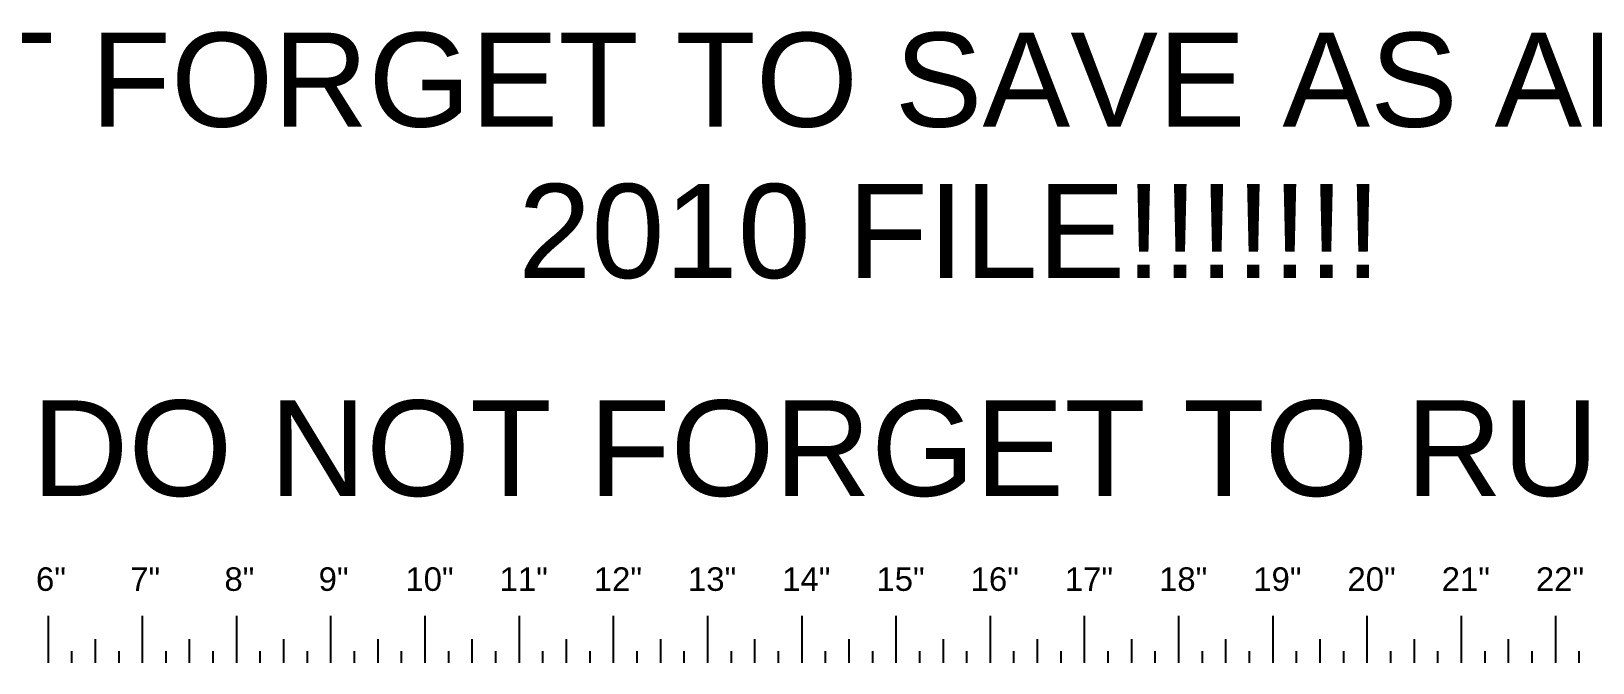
# Model space of a CAD drawing. Header units: inches. Extents: x 15 to 91, y 8 to 301.
# Drawn here: x 42.96 to 59.53, y 258.04 to 264.75 of the extents above; entities that cross this region are included whole.
import ezdxf

# ---------------------------------------------------------------- set-up
doc = ezdxf.new("R2010")
doc.units = ezdxf.units.IN
doc.header["$MEASUREMENT"] = 0
doc.layers.get('Defpoints').update_dxf_attribs({"true_color": 0x000000})
doc.layers.add('2 - Engrave - Shallow (VECTOR)', color=1, linetype='Continuous', true_color=0xff0000)
doc.layers.add('4 - Cut - Interior (VECTOR)', color=2, linetype='Continuous', true_color=0xffff00)

msp = doc.modelspace()

# ---------------------------------------------------------------- linework, layer by layer
at = {"layer": 'Defpoints'}
for p, q in [((43.14, 258.039), (43.14, 258.539)), ((44.14, 258.039), (44.14, 258.539)), ((45.14, 258.039), (45.14, 258.539)), ((46.14, 258.039), (46.14, 258.539)), ((47.14, 258.039), (47.14, 258.539)), ((48.14, 258.039), (48.14, 258.539)), ((49.14, 258.039), (49.14, 258.539)), ((50.14, 258.039), (50.14, 258.539)), ((51.14, 258.039), (51.14, 258.539)), ((52.14, 258.039), (52.14, 258.539)), ((53.14, 258.039), (53.14, 258.539)), ((54.14, 258.039), (54.14, 258.539)), ((55.14, 258.039), (55.14, 258.539)), ((56.14, 258.039), (56.14, 258.539)), ((57.14, 258.039), (57.14, 258.539)), ((58.14, 258.039), (58.14, 258.539)), ((59.14, 258.039), (59.14, 258.539)), ((43.64, 258.039), (43.64, 258.289)), ((44.64, 258.039), (44.64, 258.289)), ((45.64, 258.039), (45.64, 258.289)), ((46.64, 258.039), (46.64, 258.289)), ((47.64, 258.039), (47.64, 258.289)), ((48.64, 258.039), (48.64, 258.289)), ((49.64, 258.039), (49.64, 258.289)), ((50.64, 258.039), (50.64, 258.289)), ((51.64, 258.039), (51.64, 258.289)), ((52.64, 258.039), (52.64, 258.289)), ((53.64, 258.039), (53.64, 258.289)), ((54.64, 258.039), (54.64, 258.289)), ((55.64, 258.039), (55.64, 258.289)), ((56.64, 258.039), (56.64, 258.289)), ((57.64, 258.039), (57.64, 258.289)), ((58.64, 258.039), (58.64, 258.289)), ((43.39, 258.039), (43.39, 258.164)), ((43.89, 258.039), (43.89, 258.164)), ((44.39, 258.039), (44.39, 258.164)), ((44.89, 258.039), (44.89, 258.164)), ((45.39, 258.039), (45.39, 258.164)), ((45.89, 258.039), (45.89, 258.164)), ((46.39, 258.039), (46.39, 258.164)), ((46.89, 258.039), (46.89, 258.164)), ((47.39, 258.039), (47.39, 258.164)), ((47.89, 258.039), (47.89, 258.164)), ((48.39, 258.039), (48.39, 258.164)), ((48.89, 258.039), (48.89, 258.164)), ((49.39, 258.039), (49.39, 258.164)), ((49.89, 258.039), (49.89, 258.164)), ((50.39, 258.039), (50.39, 258.164)), ((50.89, 258.039), (50.89, 258.164)), ((51.39, 258.039), (51.39, 258.164)), ((51.89, 258.039), (51.89, 258.164)), ((52.39, 258.039), (52.39, 258.164)), ((52.89, 258.039), (52.89, 258.164)), ((53.39, 258.039), (53.39, 258.164)), ((53.89, 258.039), (53.89, 258.164)), ((54.39, 258.039), (54.39, 258.164)), ((54.89, 258.039), (54.89, 258.164)), ((55.39, 258.039), (55.39, 258.164)), ((55.89, 258.039), (55.89, 258.164)), ((56.39, 258.039), (56.39, 258.164)), ((56.89, 258.039), (56.89, 258.164)), ((57.39, 258.039), (57.39, 258.164)), ((57.89, 258.039), (57.89, 258.164)), ((58.39, 258.039), (58.39, 258.164)), ((58.89, 258.039), (58.89, 258.164)), ((59.39, 258.039), (59.39, 258.164))]:
    msp.add_line(p, q, dxfattribs=at)

# ---------------------------------------------------------------- texts
at = {"layer": '2 - Engrave - Shallow (VECTOR)', "insert": (69.14, 260.827), "char_height": 1.01586, "width": 27.7709, "attachment_point": 3, "line_spacing_factor": 0.963855}
msp.add_mtext('\\fArial;DO NOT FORGET TO RUN OVERKILL!!!', dxfattribs=at)
at = {"layer": '4 - Cut - Interior (VECTOR)', "insert": (52.708, 264.733), "char_height": 1, "width": 31.26506, "attachment_point": 2, "line_spacing_factor": 0.963855}
msp.add_mtext('\\fArial;DO NOT FORGET TO SAVE AS AN AUTOCAD\\P2010 FILE!!!!!!!', dxfattribs=at)
at = {"layer": 'Defpoints', "char_height": 0.25, "attachment_point": 3, "line_spacing_factor": 0.963855}
for s, insert, width in [('\\fArial;6"', (43.327, 259.053), 0.5497), ('\\fArial;7"', (44.327, 259.053), 0.54669), ('\\fArial;8"', (45.327, 259.053), 0.54819), ('\\fArial;9"', (46.327, 259.053), 0.54819), ('\\fArial;10"', (47.442, 259.053), 0.7244), ('\\fArial;11"', (48.442, 259.053), 0.6988), ('\\fArial;12"', (49.442, 259.053), 0.7244), ('\\fArial;13"', (50.442, 259.053), 0.7244), ('\\fArial;14"', (51.442, 259.053), 0.7244), ('\\fArial;15"', (52.442, 259.053), 0.7244), ('\\fArial;16"', (53.442, 259.053), 0.7244), ('\\fArial;17"', (54.442, 259.053), 0.7244), ('\\fArial;18"', (55.442, 259.053), 0.7244), ('\\fArial;19"', (56.442, 259.053), 0.7244), ('\\fArial;20"', (57.442, 259.053), 0.75301), ('\\fArial;21"', (58.442, 259.053), 0.75301), ('\\fArial;22"', (59.442, 259.053), 0.75301)]:
    msp.add_mtext(s, dxfattribs=dict(at, insert=insert, width=width))

doc.saveas('drawing.dxf')
